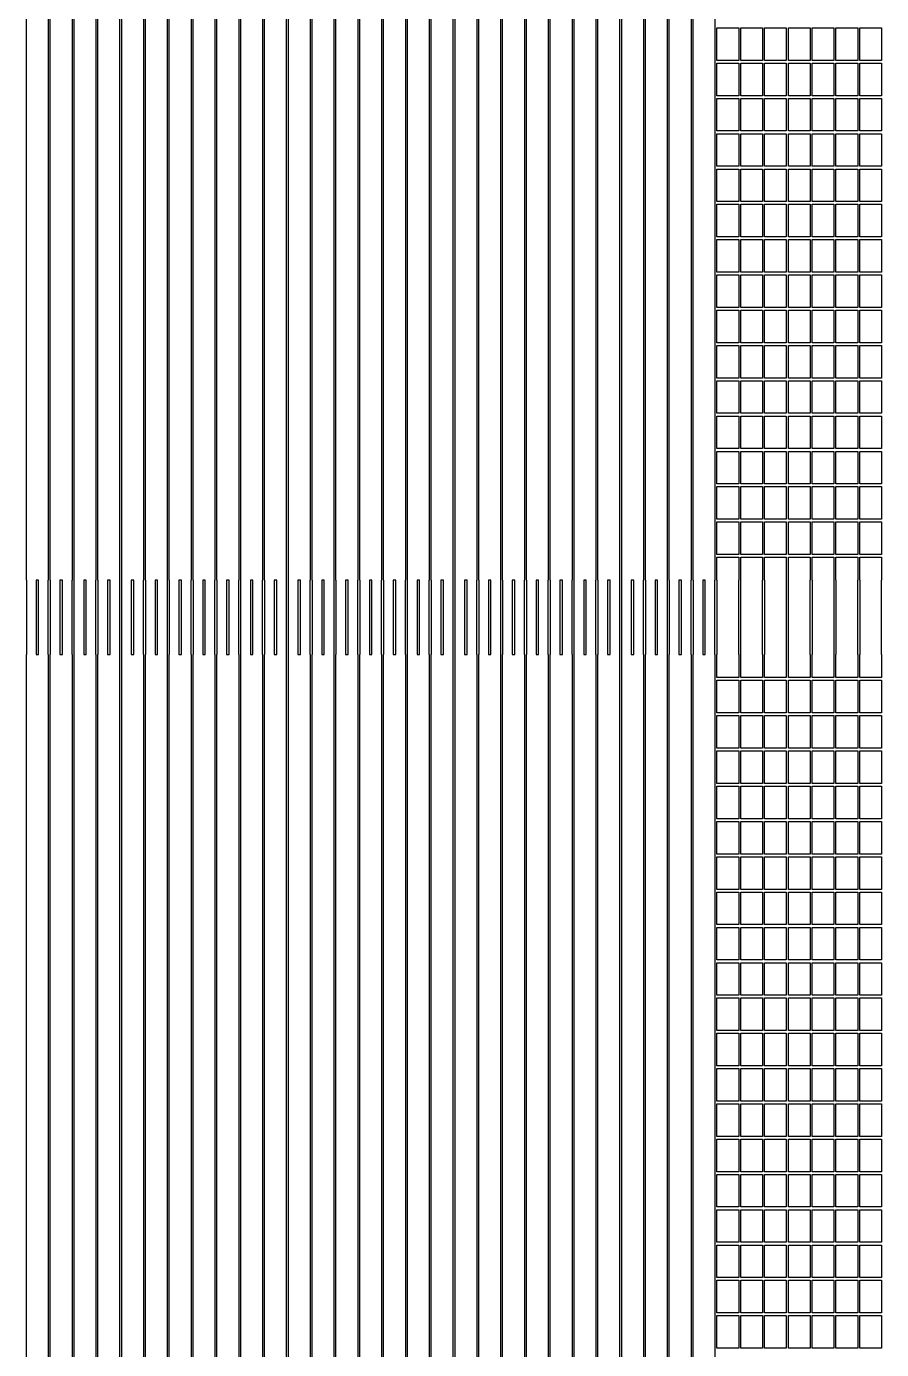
# Model space of a CAD drawing. Extents: x -145 to 145, y -175 to 185.
# Drawn here: x -34.1 to 3.1, y -53 to 4.6 of the extents above; entities that cross this region are included whole.
import ezdxf

# ---------------------------------------------------------------- set-up
doc = ezdxf.new("R2010")
doc.units = 0
doc.layers.add('screen_exp-1p', color=7, linetype='CONTINUOUS')

msp = doc.modelspace()

# ---------------------------------------------------------------- linework, layer by layer
at = {"layer": 'screen_exp-1p'}
for points in [[(-33.207, -103.932), (-33.207, -110.126), (-33.615, -110.126), (-33.615, -103.932), (-33.725, -103.932), (-33.725, -110.126), (-34.133, -110.126), (-34.133, -103.932), (-34.143, -103.932), (-34.143, -64.948), (-34.133, -64.948), (-34.133, -61.712), (-34.143, -61.712), (-34.143, -22.728), (-34.133, -22.728), (-34.133, -19.492), (-34.143, -19.492), (-34.143, 19.492)], [(-33.197, 19.492), (-33.197, -19.492), (-33.207, -19.492), (-33.207, -22.728), (-33.197, -22.728), (-33.197, -61.712), (-33.207, -61.712), (-33.207, -64.948), (-33.197, -64.948), (-33.197, -103.932), (-33.207, -103.932)], [(-32.171, -103.932), (-32.171, -110.126), (-32.579, -110.126), (-32.579, -103.932), (-32.689, -103.932), (-32.689, -110.126), (-33.097, -110.126), (-33.097, -103.932), (-33.107, -103.932), (-33.107, -64.948), (-33.097, -64.948), (-33.097, -61.712), (-33.107, -61.712), (-33.107, -22.728), (-33.097, -22.728), (-33.097, -19.492), (-33.107, -19.492), (-33.107, 19.492)], [(-32.161, 19.492), (-32.161, -19.492), (-32.171, -19.492), (-32.171, -22.728), (-32.161, -22.728), (-32.161, -61.712), (-32.171, -61.712), (-32.171, -64.948), (-32.161, -64.948), (-32.161, -103.932), (-32.171, -103.932)], [(-31.135, -103.932), (-31.135, -110.126), (-31.543, -110.126), (-31.543, -103.932), (-31.653, -103.932), (-31.653, -110.126), (-32.061, -110.126), (-32.061, -103.932), (-32.071, -103.932), (-32.071, -64.948), (-32.061, -64.948), (-32.061, -61.712), (-32.071, -61.712), (-32.071, -22.728), (-32.061, -22.728), (-32.061, -19.492), (-32.071, -19.492), (-32.071, 19.492)], [(-31.125, 19.492), (-31.125, -19.492), (-31.135, -19.492), (-31.135, -22.728), (-31.125, -22.728), (-31.125, -61.712), (-31.135, -61.712), (-31.135, -64.948), (-31.125, -64.948), (-31.125, -103.932), (-31.135, -103.932)], [(-30.099, -103.932), (-30.099, -110.126), (-30.507, -110.126), (-30.507, -103.932), (-30.617, -103.932), (-30.617, -110.126), (-31.025, -110.126), (-31.025, -103.932), (-31.035, -103.932), (-31.035, -64.948), (-31.025, -64.948), (-31.025, -61.712), (-31.035, -61.712), (-31.035, -22.728), (-31.025, -22.728), (-31.025, -19.492), (-31.035, -19.492), (-31.035, 19.492)], [(-30.089, 19.492), (-30.089, -19.492), (-30.099, -19.492), (-30.099, -22.728), (-30.089, -22.728), (-30.089, -61.712), (-30.099, -61.712), (-30.099, -64.948), (-30.089, -64.948), (-30.089, -103.932), (-30.099, -103.932)], [(-29.063, -103.932), (-29.063, -110.126), (-29.471, -110.126), (-29.471, -103.932), (-29.581, -103.932), (-29.581, -110.126), (-29.989, -110.126), (-29.989, -103.932), (-29.999, -103.932), (-29.999, -64.948), (-29.989, -64.948), (-29.989, -61.712), (-29.999, -61.712), (-29.999, -22.728), (-29.989, -22.728), (-29.989, -19.492), (-29.999, -19.492), (-29.999, 19.492)], [(-29.053, 19.492), (-29.053, -19.492), (-29.063, -19.492), (-29.063, -22.728), (-29.053, -22.728), (-29.053, -61.712), (-29.063, -61.712), (-29.063, -64.948), (-29.053, -64.948), (-29.053, -103.932), (-29.063, -103.932)], [(-28.027, -103.932), (-28.027, -110.126), (-28.435, -110.126), (-28.435, -103.932), (-28.545, -103.932), (-28.545, -110.126), (-28.953, -110.126), (-28.953, -103.932), (-28.963, -103.932), (-28.963, -64.948), (-28.953, -64.948), (-28.953, -61.712), (-28.963, -61.712), (-28.963, -22.728), (-28.953, -22.728), (-28.953, -19.492), (-28.963, -19.492), (-28.963, 19.492)], [(-28.017, 19.492), (-28.017, -19.492), (-28.027, -19.492), (-28.027, -22.728), (-28.017, -22.728), (-28.017, -61.712), (-28.027, -61.712), (-28.027, -64.948), (-28.017, -64.948), (-28.017, -103.932), (-28.027, -103.932)], [(-26.991, -103.932), (-26.991, -110.126), (-27.399, -110.126), (-27.399, -103.932), (-27.509, -103.932), (-27.509, -110.126), (-27.917, -110.126), (-27.917, -103.932), (-27.927, -103.932), (-27.927, -64.948), (-27.917, -64.948), (-27.917, -61.712), (-27.927, -61.712), (-27.927, -22.728), (-27.917, -22.728), (-27.917, -19.492), (-27.927, -19.492), (-27.927, 19.492)], [(-26.981, 19.492), (-26.981, -19.492), (-26.991, -19.492), (-26.991, -22.728), (-26.981, -22.728), (-26.981, -61.712), (-26.991, -61.712), (-26.991, -64.948), (-26.981, -64.948), (-26.981, -103.932), (-26.991, -103.932)], [(-25.955, -103.932), (-25.955, -110.126), (-26.363, -110.126), (-26.363, -103.932), (-26.473, -103.932), (-26.473, -110.126), (-26.881, -110.126), (-26.881, -103.932), (-26.891, -103.932), (-26.891, -64.948), (-26.881, -64.948), (-26.881, -61.712), (-26.891, -61.712), (-26.891, -22.728), (-26.881, -22.728), (-26.881, -19.492), (-26.891, -19.492), (-26.891, 19.492)], [(-25.945, 19.492), (-25.945, -19.492), (-25.955, -19.492), (-25.955, -22.728), (-25.945, -22.728), (-25.945, -61.712), (-25.955, -61.712), (-25.955, -64.948), (-25.945, -64.948), (-25.945, -103.932), (-25.955, -103.932)], [(-24.919, -103.932), (-24.919, -110.126), (-25.327, -110.126), (-25.327, -103.932), (-25.437, -103.932), (-25.437, -110.126), (-25.845, -110.126), (-25.845, -103.932), (-25.855, -103.932), (-25.855, -64.948), (-25.845, -64.948), (-25.845, -61.712), (-25.855, -61.712), (-25.855, -22.728), (-25.845, -22.728), (-25.845, -19.492), (-25.855, -19.492), (-25.855, 19.492)], [(-24.909, 19.492), (-24.909, -19.492), (-24.919, -19.492), (-24.919, -22.728), (-24.909, -22.728), (-24.909, -61.712), (-24.919, -61.712), (-24.919, -64.948), (-24.909, -64.948), (-24.909, -103.932), (-24.919, -103.932)], [(-23.883, -103.932), (-23.883, -110.126), (-24.291, -110.126), (-24.291, -103.932), (-24.401, -103.932), (-24.401, -110.126), (-24.809, -110.126), (-24.809, -103.932), (-24.819, -103.932), (-24.819, -64.948), (-24.809, -64.948), (-24.809, -61.712), (-24.819, -61.712), (-24.819, -22.728), (-24.809, -22.728), (-24.809, -19.492), (-24.819, -19.492), (-24.819, 19.492)], [(-23.873, 19.492), (-23.873, -19.492), (-23.883, -19.492), (-23.883, -22.728), (-23.873, -22.728), (-23.873, -61.712), (-23.883, -61.712), (-23.883, -64.948), (-23.873, -64.948), (-23.873, -103.932), (-23.883, -103.932)], [(-22.847, -103.932), (-22.847, -110.126), (-23.255, -110.126), (-23.255, -103.932), (-23.365, -103.932), (-23.365, -110.126), (-23.773, -110.126), (-23.773, -103.932), (-23.783, -103.932), (-23.783, -64.948), (-23.773, -64.948), (-23.773, -61.712), (-23.783, -61.712), (-23.783, -22.728), (-23.773, -22.728), (-23.773, -19.492), (-23.783, -19.492), (-23.783, 19.492)], [(-22.837, 19.492), (-22.837, -19.492), (-22.847, -19.492), (-22.847, -22.728), (-22.837, -22.728), (-22.837, -61.712), (-22.847, -61.712), (-22.847, -64.948), (-22.837, -64.948), (-22.837, -103.932), (-22.847, -103.932)], [(-21.811, -103.932), (-21.811, -110.126), (-22.219, -110.126), (-22.219, -103.932), (-22.329, -103.932), (-22.329, -110.126), (-22.737, -110.126), (-22.737, -103.932), (-22.747, -103.932), (-22.747, -64.948), (-22.737, -64.948), (-22.737, -61.712), (-22.747, -61.712), (-22.747, -22.728), (-22.737, -22.728), (-22.737, -19.492), (-22.747, -19.492), (-22.747, 19.492)], [(-21.801, 19.492), (-21.801, -19.492), (-21.811, -19.492), (-21.811, -22.728), (-21.801, -22.728), (-21.801, -61.712), (-21.811, -61.712), (-21.811, -64.948), (-21.801, -64.948), (-21.801, -103.932), (-21.811, -103.932)], [(-20.775, -103.932), (-20.775, -110.126), (-21.183, -110.126), (-21.183, -103.932), (-21.293, -103.932), (-21.293, -110.126), (-21.701, -110.126), (-21.701, -103.932), (-21.711, -103.932), (-21.711, -64.948), (-21.701, -64.948), (-21.701, -61.712), (-21.711, -61.712), (-21.711, -22.728), (-21.701, -22.728), (-21.701, -19.492), (-21.711, -19.492), (-21.711, 19.492)], [(-20.765, 19.492), (-20.765, -19.492), (-20.775, -19.492), (-20.775, -22.728), (-20.765, -22.728), (-20.765, -61.712), (-20.775, -61.712), (-20.775, -64.948), (-20.765, -64.948), (-20.765, -103.932), (-20.775, -103.932)], [(-19.739, -103.932), (-19.739, -110.126), (-20.147, -110.126), (-20.147, -103.932), (-20.257, -103.932), (-20.257, -110.126), (-20.665, -110.126), (-20.665, -103.932), (-20.675, -103.932), (-20.675, -64.948), (-20.665, -64.948), (-20.665, -61.712), (-20.675, -61.712), (-20.675, -22.728), (-20.665, -22.728), (-20.665, -19.492), (-20.675, -19.492), (-20.675, 19.492)], [(-19.729, 19.492), (-19.729, -19.492), (-19.739, -19.492), (-19.739, -22.728), (-19.729, -22.728), (-19.729, -61.712), (-19.739, -61.712), (-19.739, -64.948), (-19.729, -64.948), (-19.729, -103.932), (-19.739, -103.932)], [(-18.703, -103.932), (-18.703, -110.126), (-19.111, -110.126), (-19.111, -103.932), (-19.221, -103.932), (-19.221, -110.126), (-19.629, -110.126), (-19.629, -103.932), (-19.639, -103.932), (-19.639, -64.948), (-19.629, -64.948), (-19.629, -61.712), (-19.639, -61.712), (-19.639, -22.728), (-19.629, -22.728), (-19.629, -19.492), (-19.639, -19.492), (-19.639, 19.492)], [(-18.693, 19.492), (-18.693, -19.492), (-18.703, -19.492), (-18.703, -22.728), (-18.693, -22.728), (-18.693, -61.712), (-18.703, -61.712), (-18.703, -64.948), (-18.693, -64.948), (-18.693, -103.932), (-18.703, -103.932)], [(-17.667, -103.932), (-17.667, -110.126), (-18.075, -110.126), (-18.075, -103.932), (-18.185, -103.932), (-18.185, -110.126), (-18.593, -110.126), (-18.593, -103.932), (-18.603, -103.932), (-18.603, -64.948), (-18.593, -64.948), (-18.593, -61.712), (-18.603, -61.712), (-18.603, -22.728), (-18.593, -22.728), (-18.593, -19.492), (-18.603, -19.492), (-18.603, 19.492)], [(-17.657, 19.492), (-17.657, -19.492), (-17.667, -19.492), (-17.667, -22.728), (-17.657, -22.728), (-17.657, -61.712), (-17.667, -61.712), (-17.667, -64.948), (-17.657, -64.948), (-17.657, -103.932), (-17.667, -103.932)], [(-16.631, -103.932), (-16.631, -110.126), (-17.039, -110.126), (-17.039, -103.932), (-17.149, -103.932), (-17.149, -110.126), (-17.557, -110.126), (-17.557, -103.932), (-17.567, -103.932), (-17.567, -64.948), (-17.557, -64.948), (-17.557, -61.712), (-17.567, -61.712), (-17.567, -22.728), (-17.557, -22.728), (-17.557, -19.492), (-17.567, -19.492), (-17.567, 19.492)], [(-16.621, 19.492), (-16.621, -19.492), (-16.631, -19.492), (-16.631, -22.728), (-16.621, -22.728), (-16.621, -61.712), (-16.631, -61.712), (-16.631, -64.948), (-16.621, -64.948), (-16.621, -103.932), (-16.631, -103.932)], [(-15.595, -103.932), (-15.595, -110.126), (-16.003, -110.126), (-16.003, -103.932), (-16.113, -103.932), (-16.113, -110.126), (-16.521, -110.126), (-16.521, -103.932), (-16.531, -103.932), (-16.531, -64.948), (-16.521, -64.948), (-16.521, -61.712), (-16.531, -61.712), (-16.531, -22.728), (-16.521, -22.728), (-16.521, -19.492), (-16.531, -19.492), (-16.531, 19.492)], [(-15.585, 19.492), (-15.585, -19.492), (-15.595, -19.492), (-15.595, -22.728), (-15.585, -22.728), (-15.585, -61.712), (-15.595, -61.712), (-15.595, -64.948), (-15.585, -64.948), (-15.585, -103.932), (-15.595, -103.932)], [(-14.559, -103.932), (-14.559, -110.126), (-14.967, -110.126), (-14.967, -103.932), (-15.077, -103.932), (-15.077, -110.126), (-15.485, -110.126), (-15.485, -103.932), (-15.495, -103.932), (-15.495, -64.948), (-15.485, -64.948), (-15.485, -61.712), (-15.495, -61.712), (-15.495, -22.728), (-15.485, -22.728), (-15.485, -19.492), (-15.495, -19.492), (-15.495, 19.492)], [(-14.549, 19.492), (-14.549, -19.492), (-14.559, -19.492), (-14.559, -22.728), (-14.549, -22.728), (-14.549, -61.712), (-14.559, -61.712), (-14.559, -64.948), (-14.549, -64.948), (-14.549, -103.932), (-14.559, -103.932)], [(-13.523, -103.932), (-13.523, -110.126), (-13.931, -110.126), (-13.931, -103.932), (-14.041, -103.932), (-14.041, -110.126), (-14.449, -110.126), (-14.449, -103.932), (-14.459, -103.932), (-14.459, -64.948), (-14.449, -64.948), (-14.449, -61.712), (-14.459, -61.712), (-14.459, -22.728), (-14.449, -22.728), (-14.449, -19.492), (-14.459, -19.492), (-14.459, 19.492)], [(-13.513, 19.492), (-13.513, -19.492), (-13.523, -19.492), (-13.523, -22.728), (-13.513, -22.728), (-13.513, -61.712), (-13.523, -61.712), (-13.523, -64.948), (-13.513, -64.948), (-13.513, -103.932), (-13.523, -103.932)], [(-12.487, -103.932), (-12.487, -110.126), (-12.895, -110.126), (-12.895, -103.932), (-13.005, -103.932), (-13.005, -110.126), (-13.413, -110.126), (-13.413, -103.932), (-13.423, -103.932), (-13.423, -64.948), (-13.413, -64.948), (-13.413, -61.712), (-13.423, -61.712), (-13.423, -22.728), (-13.413, -22.728), (-13.413, -19.492), (-13.423, -19.492), (-13.423, 19.492)], [(-12.477, 19.492), (-12.477, -19.492), (-12.487, -19.492), (-12.487, -22.728), (-12.477, -22.728), (-12.477, -61.712), (-12.487, -61.712), (-12.487, -64.948), (-12.477, -64.948), (-12.477, -103.932), (-12.487, -103.932)], [(-11.451, -103.932), (-11.451, -110.126), (-11.859, -110.126), (-11.859, -103.932), (-11.969, -103.932), (-11.969, -110.126), (-12.377, -110.126), (-12.377, -103.932), (-12.387, -103.932), (-12.387, -64.948), (-12.377, -64.948), (-12.377, -61.712), (-12.387, -61.712), (-12.387, -22.728), (-12.377, -22.728), (-12.377, -19.492), (-12.387, -19.492), (-12.387, 19.492)], [(-11.441, 19.492), (-11.441, -19.492), (-11.451, -19.492), (-11.451, -22.728), (-11.441, -22.728), (-11.441, -61.712), (-11.451, -61.712), (-11.451, -64.948), (-11.441, -64.948), (-11.441, -103.932), (-11.451, -103.932)], [(-10.415, -103.932), (-10.415, -110.126), (-10.823, -110.126), (-10.823, -103.932), (-10.933, -103.932), (-10.933, -110.126), (-11.341, -110.126), (-11.341, -103.932), (-11.351, -103.932), (-11.351, -64.948), (-11.341, -64.948), (-11.341, -61.712), (-11.351, -61.712), (-11.351, -22.728), (-11.341, -22.728), (-11.341, -19.492), (-11.351, -19.492), (-11.351, 19.492)], [(-10.405, 19.492), (-10.405, -19.492), (-10.415, -19.492), (-10.415, -22.728), (-10.405, -22.728), (-10.405, -61.712), (-10.415, -61.712), (-10.415, -64.948), (-10.405, -64.948), (-10.405, -103.932), (-10.415, -103.932)], [(-9.379, -103.932), (-9.379, -110.126), (-9.787, -110.126), (-9.787, -103.932), (-9.897, -103.932), (-9.897, -110.126), (-10.305, -110.126), (-10.305, -103.932), (-10.315, -103.932), (-10.315, -64.948), (-10.305, -64.948), (-10.305, -61.712), (-10.315, -61.712), (-10.315, -22.728), (-10.305, -22.728), (-10.305, -19.492), (-10.315, -19.492), (-10.315, 19.492)], [(-9.369, 19.492), (-9.369, -19.492), (-9.379, -19.492), (-9.379, -22.728), (-9.369, -22.728), (-9.369, -61.712), (-9.379, -61.712), (-9.379, -64.948), (-9.369, -64.948), (-9.369, -103.932), (-9.379, -103.932)], [(-8.343, -103.932), (-8.343, -110.126), (-8.751, -110.126), (-8.751, -103.932), (-8.861, -103.932), (-8.861, -110.126), (-9.269, -110.126), (-9.269, -103.932), (-9.279, -103.932), (-9.279, -64.948), (-9.269, -64.948), (-9.269, -61.712), (-9.279, -61.712), (-9.279, -22.728), (-9.269, -22.728), (-9.269, -19.492), (-9.279, -19.492), (-9.279, 19.492)], [(-8.333, 19.492), (-8.333, -19.492), (-8.343, -19.492), (-8.343, -22.728), (-8.333, -22.728), (-8.333, -61.712), (-8.343, -61.712), (-8.343, -64.948), (-8.333, -64.948), (-8.333, -103.932), (-8.343, -103.932)], [(-7.307, -103.932), (-7.307, -110.126), (-7.715, -110.126), (-7.715, -103.932), (-7.825, -103.932), (-7.825, -110.126), (-8.233, -110.126), (-8.233, -103.932), (-8.243, -103.932), (-8.243, -64.948), (-8.233, -64.948), (-8.233, -61.712), (-8.243, -61.712), (-8.243, -22.728), (-8.233, -22.728), (-8.233, -19.492), (-8.243, -19.492), (-8.243, 19.492)], [(-7.297, 19.492), (-7.297, -19.492), (-7.307, -19.492), (-7.307, -22.728), (-7.297, -22.728), (-7.297, -61.712), (-7.307, -61.712), (-7.307, -64.948), (-7.297, -64.948), (-7.297, -103.932), (-7.307, -103.932)], [(-6.271, -103.932), (-6.271, -110.126), (-6.679, -110.126), (-6.679, -103.932), (-6.789, -103.932), (-6.789, -110.126), (-7.197, -110.126), (-7.197, -103.932), (-7.207, -103.932), (-7.207, -64.948), (-7.197, -64.948), (-7.197, -61.712), (-7.207, -61.712), (-7.207, -22.728), (-7.197, -22.728), (-7.197, -19.492), (-7.207, -19.492), (-7.207, 19.492)], [(-6.261, 19.492), (-6.261, -19.492), (-6.271, -19.492), (-6.271, -22.728), (-6.261, -22.728), (-6.261, -61.712), (-6.271, -61.712), (-6.271, -64.948), (-6.261, -64.948), (-6.261, -103.932), (-6.271, -103.932)], [(-5.235, -103.932), (-5.235, -110.126), (-5.643, -110.126), (-5.643, -103.932), (-5.753, -103.932), (-5.753, -110.126), (-6.161, -110.126), (-6.161, -103.932), (-6.171, -103.932), (-6.171, -64.948), (-6.161, -64.948), (-6.161, -61.712), (-6.171, -61.712), (-6.171, -22.728), (-6.161, -22.728), (-6.161, -19.492), (-6.171, -19.492), (-6.171, 19.492)], [(-5.225, 19.492), (-5.225, -19.492), (-5.235, -19.492), (-5.235, -22.728), (-5.225, -22.728), (-5.225, -61.712), (-5.235, -61.712), (-5.235, -64.948), (-5.225, -64.948), (-5.225, -103.932), (-5.235, -103.932)], [(-4.199, -103.932), (-4.199, -110.126), (-4.607, -110.126), (-4.607, -103.932), (-4.717, -103.932), (-4.717, -110.126), (-5.125, -110.126), (-5.125, -103.932), (-5.135, -103.932), (-5.135, -64.948), (-5.125, -64.948), (-5.125, -61.712), (-5.135, -61.712), (-5.135, -22.728), (-5.125, -22.728), (-5.125, -19.492), (-5.135, -19.492), (-5.135, 19.492)], [(-4.189, 19.492), (-4.189, -19.492), (-4.199, -19.492), (-4.199, -22.728), (-4.189, -22.728), (-4.189, -61.712), (-4.199, -61.712), (-4.199, -64.948), (-4.189, -64.948), (-4.189, -103.932), (-4.199, -103.932)], [(-4.099, 4.548), (-3.153, 4.548), (-3.153, 3.132), (-4.099, 3.132), (-4.099, 4.548)], [(-3.063, 4.548), (-2.117, 4.548), (-2.117, 3.132), (-3.063, 3.132), (-3.063, 4.548)], [(-2.027, 4.548), (-1.081, 4.548), (-1.081, 3.132), (-2.027, 3.132), (-2.027, 4.548)], [(-0.991, 4.548), (-0.045, 4.548), (-0.045, 3.132), (-0.991, 3.132), (-0.991, 4.548)], [(0.045, 4.548), (0.991, 4.548), (0.991, 3.132), (0.045, 3.132), (0.045, 4.548)], [(1.081, 4.548), (2.027, 4.548), (2.027, 3.132), (1.081, 3.132), (1.081, 4.548)], [(2.117, 4.548), (3.063, 4.548), (3.063, 3.132), (2.117, 3.132), (2.117, 4.548)], [(-4.099, 3.012), (-3.153, 3.012), (-3.153, 1.596), (-4.099, 1.596), (-4.099, 3.012)], [(-3.063, 3.012), (-2.117, 3.012), (-2.117, 1.596), (-3.063, 1.596), (-3.063, 3.012)], [(-2.027, 3.012), (-1.081, 3.012), (-1.081, 1.596), (-2.027, 1.596), (-2.027, 3.012)], [(-0.991, 3.012), (-0.045, 3.012), (-0.045, 1.596), (-0.991, 1.596), (-0.991, 3.012)], [(0.045, 3.012), (0.991, 3.012), (0.991, 1.596), (0.045, 1.596), (0.045, 3.012)], [(1.081, 3.012), (2.027, 3.012), (2.027, 1.596), (1.081, 1.596), (1.081, 3.012)], [(2.117, 3.012), (3.063, 3.012), (3.063, 1.596), (2.117, 1.596), (2.117, 3.012)], [(-4.099, 1.476), (-3.153, 1.476), (-3.153, 0.06), (-4.099, 0.06), (-4.099, 1.476)], [(-3.063, 1.476), (-2.117, 1.476), (-2.117, 0.06), (-3.063, 0.06), (-3.063, 1.476)], [(-2.027, 1.476), (-1.081, 1.476), (-1.081, 0.06), (-2.027, 0.06), (-2.027, 1.476)], [(-0.991, 1.476), (-0.045, 1.476), (-0.045, 0.06), (-0.991, 0.06), (-0.991, 1.476)], [(0.045, 1.476), (0.991, 1.476), (0.991, 0.06), (0.045, 0.06), (0.045, 1.476)], [(1.081, 1.476), (2.027, 1.476), (2.027, 0.06), (1.081, 0.06), (1.081, 1.476)], [(2.117, 1.476), (3.063, 1.476), (3.063, 0.06), (2.117, 0.06), (2.117, 1.476)], [(-4.099, -0.06), (-3.153, -0.06), (-3.153, -1.476), (-4.099, -1.476), (-4.099, -0.06)], [(-3.063, -0.06), (-2.117, -0.06), (-2.117, -1.476), (-3.063, -1.476), (-3.063, -0.06)], [(-2.027, -0.06), (-1.081, -0.06), (-1.081, -1.476), (-2.027, -1.476), (-2.027, -0.06)], [(-0.991, -0.06), (-0.045, -0.06), (-0.045, -1.476), (-0.991, -1.476), (-0.991, -0.06)], [(0.045, -0.06), (0.991, -0.06), (0.991, -1.476), (0.045, -1.476), (0.045, -0.06)], [(1.081, -0.06), (2.027, -0.06), (2.027, -1.476), (1.081, -1.476), (1.081, -0.06)], [(2.117, -0.06), (3.063, -0.06), (3.063, -1.476), (2.117, -1.476), (2.117, -0.06)], [(-4.099, -1.596), (-3.153, -1.596), (-3.153, -3.012), (-4.099, -3.012), (-4.099, -1.596)], [(-3.063, -1.596), (-2.117, -1.596), (-2.117, -3.012), (-3.063, -3.012), (-3.063, -1.596)], [(-2.027, -1.596), (-1.081, -1.596), (-1.081, -3.012), (-2.027, -3.012), (-2.027, -1.596)], [(-0.991, -1.596), (-0.045, -1.596), (-0.045, -3.012), (-0.991, -3.012), (-0.991, -1.596)], [(0.045, -1.596), (0.991, -1.596), (0.991, -3.012), (0.045, -3.012), (0.045, -1.596)], [(1.081, -1.596), (2.027, -1.596), (2.027, -3.012), (1.081, -3.012), (1.081, -1.596)], [(2.117, -1.596), (3.063, -1.596), (3.063, -3.012), (2.117, -3.012), (2.117, -1.596)], [(-4.099, -3.132), (-3.153, -3.132), (-3.153, -4.548), (-4.099, -4.548), (-4.099, -3.132)], [(-3.063, -3.132), (-2.117, -3.132), (-2.117, -4.548), (-3.063, -4.548), (-3.063, -3.132)], [(-2.027, -3.132), (-1.081, -3.132), (-1.081, -4.548), (-2.027, -4.548), (-2.027, -3.132)], [(-0.991, -3.132), (-0.045, -3.132), (-0.045, -4.548), (-0.991, -4.548), (-0.991, -3.132)], [(0.045, -3.132), (0.991, -3.132), (0.991, -4.548), (0.045, -4.548), (0.045, -3.132)], [(1.081, -3.132), (2.027, -3.132), (2.027, -4.548), (1.081, -4.548), (1.081, -3.132)], [(2.117, -3.132), (3.063, -3.132), (3.063, -4.548), (2.117, -4.548), (2.117, -3.132)], [(-4.099, -4.668), (-3.153, -4.668), (-3.153, -6.084), (-4.099, -6.084), (-4.099, -4.668)], [(-3.063, -4.668), (-2.117, -4.668), (-2.117, -6.084), (-3.063, -6.084), (-3.063, -4.668)], [(-2.027, -4.668), (-1.081, -4.668), (-1.081, -6.084), (-2.027, -6.084), (-2.027, -4.668)], [(-0.991, -4.668), (-0.045, -4.668), (-0.045, -6.084), (-0.991, -6.084), (-0.991, -4.668)], [(0.045, -4.668), (0.991, -4.668), (0.991, -6.084), (0.045, -6.084), (0.045, -4.668)], [(1.081, -4.668), (2.027, -4.668), (2.027, -6.084), (1.081, -6.084), (1.081, -4.668)], [(2.117, -4.668), (3.063, -4.668), (3.063, -6.084), (2.117, -6.084), (2.117, -4.668)], [(-4.099, -6.204), (-3.153, -6.204), (-3.153, -7.62), (-4.099, -7.62), (-4.099, -6.204)], [(-3.063, -6.204), (-2.117, -6.204), (-2.117, -7.62), (-3.063, -7.62), (-3.063, -6.204)], [(-2.027, -6.204), (-1.081, -6.204), (-1.081, -7.62), (-2.027, -7.62), (-2.027, -6.204)], [(-0.991, -6.204), (-0.045, -6.204), (-0.045, -7.62), (-0.991, -7.62), (-0.991, -6.204)], [(0.045, -6.204), (0.991, -6.204), (0.991, -7.62), (0.045, -7.62), (0.045, -6.204)], [(1.081, -6.204), (2.027, -6.204), (2.027, -7.62), (1.081, -7.62), (1.081, -6.204)], [(2.117, -6.204), (3.063, -6.204), (3.063, -7.62), (2.117, -7.62), (2.117, -6.204)], [(-4.099, -7.74), (-3.153, -7.74), (-3.153, -9.156), (-4.099, -9.156), (-4.099, -7.74)], [(-3.063, -7.74), (-2.117, -7.74), (-2.117, -9.156), (-3.063, -9.156), (-3.063, -7.74)], [(-2.027, -7.74), (-1.081, -7.74), (-1.081, -9.156), (-2.027, -9.156), (-2.027, -7.74)], [(-0.991, -7.74), (-0.045, -7.74), (-0.045, -9.156), (-0.991, -9.156), (-0.991, -7.74)], [(0.045, -7.74), (0.991, -7.74), (0.991, -9.156), (0.045, -9.156), (0.045, -7.74)], [(1.081, -7.74), (2.027, -7.74), (2.027, -9.156), (1.081, -9.156), (1.081, -7.74)], [(2.117, -7.74), (3.063, -7.74), (3.063, -9.156), (2.117, -9.156), (2.117, -7.74)], [(-4.099, -9.276), (-3.153, -9.276), (-3.153, -10.692), (-4.099, -10.692), (-4.099, -9.276)], [(-3.063, -9.276), (-2.117, -9.276), (-2.117, -10.692), (-3.063, -10.692), (-3.063, -9.276)], [(-2.027, -9.276), (-1.081, -9.276), (-1.081, -10.692), (-2.027, -10.692), (-2.027, -9.276)], [(-0.991, -9.276), (-0.045, -9.276), (-0.045, -10.692), (-0.991, -10.692), (-0.991, -9.276)], [(0.045, -9.276), (0.991, -9.276), (0.991, -10.692), (0.045, -10.692), (0.045, -9.276)], [(1.081, -9.276), (2.027, -9.276), (2.027, -10.692), (1.081, -10.692), (1.081, -9.276)], [(2.117, -9.276), (3.063, -9.276), (3.063, -10.692), (2.117, -10.692), (2.117, -9.276)], [(-4.099, -10.812), (-3.153, -10.812), (-3.153, -12.228), (-4.099, -12.228), (-4.099, -10.812)], [(-3.063, -10.812), (-2.117, -10.812), (-2.117, -12.228), (-3.063, -12.228), (-3.063, -10.812)], [(-2.027, -10.812), (-1.081, -10.812), (-1.081, -12.228), (-2.027, -12.228), (-2.027, -10.812)], [(-0.991, -10.812), (-0.045, -10.812), (-0.045, -12.228), (-0.991, -12.228), (-0.991, -10.812)], [(0.045, -10.812), (0.991, -10.812), (0.991, -12.228), (0.045, -12.228), (0.045, -10.812)], [(1.081, -10.812), (2.027, -10.812), (2.027, -12.228), (1.081, -12.228), (1.081, -10.812)], [(2.117, -10.812), (3.063, -10.812), (3.063, -12.228), (2.117, -12.228), (2.117, -10.812)], [(-4.099, -12.348), (-3.153, -12.348), (-3.153, -13.764), (-4.099, -13.764), (-4.099, -12.348)], [(-3.063, -12.348), (-2.117, -12.348), (-2.117, -13.764), (-3.063, -13.764), (-3.063, -12.348)], [(-2.027, -12.348), (-1.081, -12.348), (-1.081, -13.764), (-2.027, -13.764), (-2.027, -12.348)], [(-0.991, -12.348), (-0.045, -12.348), (-0.045, -13.764), (-0.991, -13.764), (-0.991, -12.348)], [(0.045, -12.348), (0.991, -12.348), (0.991, -13.764), (0.045, -13.764), (0.045, -12.348)], [(1.081, -12.348), (2.027, -12.348), (2.027, -13.764), (1.081, -13.764), (1.081, -12.348)], [(2.117, -12.348), (3.063, -12.348), (3.063, -13.764), (2.117, -13.764), (2.117, -12.348)], [(-4.099, -13.884), (-3.153, -13.884), (-3.153, -15.3), (-4.099, -15.3), (-4.099, -13.884)], [(-3.063, -13.884), (-2.117, -13.884), (-2.117, -15.3), (-3.063, -15.3), (-3.063, -13.884)], [(-2.027, -13.884), (-1.081, -13.884), (-1.081, -15.3), (-2.027, -15.3), (-2.027, -13.884)], [(-0.991, -13.884), (-0.045, -13.884), (-0.045, -15.3), (-0.991, -15.3), (-0.991, -13.884)], [(0.045, -13.884), (0.991, -13.884), (0.991, -15.3), (0.045, -15.3), (0.045, -13.884)], [(1.081, -13.884), (2.027, -13.884), (2.027, -15.3), (1.081, -15.3), (1.081, -13.884)], [(2.117, -13.884), (3.063, -13.884), (3.063, -15.3), (2.117, -15.3), (2.117, -13.884)], [(-4.099, -15.42), (-3.153, -15.42), (-3.153, -16.836), (-4.099, -16.836), (-4.099, -15.42)], [(-3.063, -15.42), (-2.117, -15.42), (-2.117, -16.836), (-3.063, -16.836), (-3.063, -15.42)], [(-2.027, -15.42), (-1.081, -15.42), (-1.081, -16.836), (-2.027, -16.836), (-2.027, -15.42)], [(-0.991, -15.42), (-0.045, -15.42), (-0.045, -16.836), (-0.991, -16.836), (-0.991, -15.42)], [(0.045, -15.42), (0.991, -15.42), (0.991, -16.836), (0.045, -16.836), (0.045, -15.42)], [(1.081, -15.42), (2.027, -15.42), (2.027, -16.836), (1.081, -16.836), (1.081, -15.42)], [(2.117, -15.42), (3.063, -15.42), (3.063, -16.836), (2.117, -16.836), (2.117, -15.42)], [(-4.099, -16.956), (-3.153, -16.956), (-3.153, -18.372), (-4.099, -18.372), (-4.099, -16.956)], [(-3.063, -16.956), (-2.117, -16.956), (-2.117, -18.372), (-3.063, -18.372), (-3.063, -16.956)], [(-2.027, -16.956), (-1.081, -16.956), (-1.081, -18.372), (-2.027, -18.372), (-2.027, -16.956)], [(-0.991, -16.956), (-0.045, -16.956), (-0.045, -18.372), (-0.991, -18.372), (-0.991, -16.956)], [(0.045, -16.956), (0.991, -16.956), (0.991, -18.372), (0.045, -18.372), (0.045, -16.956)], [(1.081, -16.956), (2.027, -16.956), (2.027, -18.372), (1.081, -18.372), (1.081, -16.956)], [(2.117, -16.956), (3.063, -16.956), (3.063, -18.372), (2.117, -18.372), (2.117, -16.956)], [(-4.089, -19.492), (-4.099, -19.492), (-4.099, -18.492), (-3.153, -18.492), (-3.153, -19.492), (-3.163, -19.492), (-3.163, -22.728), (-3.153, -22.728), (-3.153, -23.728), (-4.099, -23.728), (-4.099, -22.728), (-4.089, -22.728), (-4.089, -19.492)], [(-3.053, -19.492), (-3.063, -19.492), (-3.063, -18.492), (-2.117, -18.492), (-2.117, -19.492), (-2.127, -19.492), (-2.127, -22.728), (-2.117, -22.728), (-2.117, -23.728), (-3.063, -23.728), (-3.063, -22.728), (-3.053, -22.728), (-3.053, -19.492)], [(-2.017, -19.492), (-2.027, -19.492), (-2.027, -18.492), (-1.081, -18.492), (-1.081, -19.492), (-1.091, -19.492), (-1.091, -22.728), (-1.081, -22.728), (-1.081, -23.728), (-2.027, -23.728), (-2.027, -22.728), (-2.017, -22.728), (-2.017, -19.492)], [(-0.981, -19.492), (-0.991, -19.492), (-0.991, -18.492), (-0.045, -18.492), (-0.045, -19.492), (-0.055, -19.492), (-0.055, -22.728), (-0.045, -22.728), (-0.045, -23.728), (-0.991, -23.728), (-0.991, -22.728), (-0.981, -22.728), (-0.981, -19.492)], [(0.055, -19.492), (0.045, -19.492), (0.045, -18.492), (0.991, -18.492), (0.991, -19.492), (0.981, -19.492), (0.981, -22.728), (0.991, -22.728), (0.991, -23.728), (0.045, -23.728), (0.045, -22.728), (0.055, -22.728), (0.055, -19.492)], [(1.091, -19.492), (1.081, -19.492), (1.081, -18.492), (2.027, -18.492), (2.027, -19.492), (2.017, -19.492), (2.017, -22.728), (2.027, -22.728), (2.027, -23.728), (1.081, -23.728), (1.081, -22.728), (1.091, -22.728), (1.091, -19.492)], [(2.127, -19.492), (2.117, -19.492), (2.117, -18.492), (3.063, -18.492), (3.063, -19.492), (3.053, -19.492), (3.053, -22.728), (3.063, -22.728), (3.063, -23.728), (2.117, -23.728), (2.117, -22.728), (2.127, -22.728), (2.127, -19.492)], [(-33.615, -22.728), (-33.615, -19.492), (-33.725, -19.492), (-33.725, -22.728), (-33.615, -22.728)], [(-32.579, -22.728), (-32.579, -19.492), (-32.689, -19.492), (-32.689, -22.728), (-32.579, -22.728)], [(-31.653, -22.728), (-31.543, -22.728), (-31.543, -19.492), (-31.653, -19.492), (-31.653, -22.728)], [(-30.507, -22.728), (-30.507, -19.492), (-30.617, -19.492), (-30.617, -22.728), (-30.507, -22.728)], [(-29.471, -22.728), (-29.471, -19.492), (-29.581, -19.492), (-29.581, -22.728), (-29.471, -22.728)], [(-28.545, -22.728), (-28.435, -22.728), (-28.435, -19.492), (-28.545, -19.492), (-28.545, -22.728)], [(-27.509, -22.728), (-27.399, -22.728), (-27.399, -19.492), (-27.509, -19.492), (-27.509, -22.728)], [(-26.363, -22.728), (-26.363, -19.492), (-26.473, -19.492), (-26.473, -22.728), (-26.363, -22.728)], [(-25.327, -22.728), (-25.327, -19.492), (-25.437, -19.492), (-25.437, -22.728), (-25.327, -22.728)], [(-24.291, -22.728), (-24.291, -19.492), (-24.401, -19.492), (-24.401, -22.728), (-24.291, -22.728)], [(-23.365, -22.728), (-23.255, -22.728), (-23.255, -19.492), (-23.365, -19.492), (-23.365, -22.728)], [(-22.329, -22.728), (-22.219, -22.728), (-22.219, -19.492), (-22.329, -19.492), (-22.329, -22.728)], [(-21.183, -22.728), (-21.183, -19.492), (-21.293, -19.492), (-21.293, -22.728), (-21.183, -22.728)], [(-20.147, -22.728), (-20.147, -19.492), (-20.257, -19.492), (-20.257, -22.728), (-20.147, -22.728)], [(-19.221, -22.728), (-19.111, -22.728), (-19.111, -19.492), (-19.221, -19.492), (-19.221, -22.728)], [(-18.185, -22.728), (-18.075, -22.728), (-18.075, -19.492), (-18.185, -19.492), (-18.185, -22.728)], [(-17.149, -22.728), (-17.039, -22.728), (-17.039, -19.492), (-17.149, -19.492), (-17.149, -22.728)], [(-16.113, -22.728), (-16.003, -22.728), (-16.003, -19.492), (-16.113, -19.492), (-16.113, -22.728)], [(-14.967, -22.728), (-14.967, -19.492), (-15.077, -19.492), (-15.077, -22.728), (-14.967, -22.728)], [(-13.931, -22.728), (-13.931, -19.492), (-14.041, -19.492), (-14.041, -22.728), (-13.931, -22.728)], [(-13.005, -22.728), (-12.895, -22.728), (-12.895, -19.492), (-13.005, -19.492), (-13.005, -22.728)], [(-11.859, -22.728), (-11.859, -19.492), (-11.969, -19.492), (-11.969, -22.728), (-11.859, -22.728)], [(-10.823, -22.728), (-10.823, -19.492), (-10.933, -19.492), (-10.933, -22.728), (-10.823, -22.728)], [(-9.787, -22.728), (-9.787, -19.492), (-9.897, -19.492), (-9.897, -22.728), (-9.787, -22.728)], [(-8.861, -22.728), (-8.751, -22.728), (-8.751, -19.492), (-8.861, -19.492), (-8.861, -22.728)], [(-7.825, -22.728), (-7.715, -22.728), (-7.715, -19.492), (-7.825, -19.492), (-7.825, -22.728)], [(-6.679, -22.728), (-6.679, -19.492), (-6.789, -19.492), (-6.789, -22.728), (-6.679, -22.728)], [(-5.753, -22.728), (-5.643, -22.728), (-5.643, -19.492), (-5.753, -19.492), (-5.753, -22.728)], [(-4.607, -22.728), (-4.607, -19.492), (-4.717, -19.492), (-4.717, -22.728), (-4.607, -22.728)], [(-4.099, -23.848), (-3.153, -23.848), (-3.153, -25.264), (-4.099, -25.264), (-4.099, -23.848)], [(-3.063, -23.848), (-2.117, -23.848), (-2.117, -25.264), (-3.063, -25.264), (-3.063, -23.848)], [(-2.027, -23.848), (-1.081, -23.848), (-1.081, -25.264), (-2.027, -25.264), (-2.027, -23.848)], [(-0.991, -23.848), (-0.045, -23.848), (-0.045, -25.264), (-0.991, -25.264), (-0.991, -23.848)], [(0.045, -23.848), (0.991, -23.848), (0.991, -25.264), (0.045, -25.264), (0.045, -23.848)], [(1.081, -23.848), (2.027, -23.848), (2.027, -25.264), (1.081, -25.264), (1.081, -23.848)], [(2.117, -23.848), (3.063, -23.848), (3.063, -25.264), (2.117, -25.264), (2.117, -23.848)], [(-4.099, -25.384), (-3.153, -25.384), (-3.153, -26.8), (-4.099, -26.8), (-4.099, -25.384)], [(-3.063, -25.384), (-2.117, -25.384), (-2.117, -26.8), (-3.063, -26.8), (-3.063, -25.384)], [(-2.027, -25.384), (-1.081, -25.384), (-1.081, -26.8), (-2.027, -26.8), (-2.027, -25.384)], [(-0.991, -25.384), (-0.045, -25.384), (-0.045, -26.8), (-0.991, -26.8), (-0.991, -25.384)], [(0.045, -25.384), (0.991, -25.384), (0.991, -26.8), (0.045, -26.8), (0.045, -25.384)], [(1.081, -25.384), (2.027, -25.384), (2.027, -26.8), (1.081, -26.8), (1.081, -25.384)], [(2.117, -25.384), (3.063, -25.384), (3.063, -26.8), (2.117, -26.8), (2.117, -25.384)], [(-4.099, -26.92), (-3.153, -26.92), (-3.153, -28.336), (-4.099, -28.336), (-4.099, -26.92)], [(-3.063, -26.92), (-2.117, -26.92), (-2.117, -28.336), (-3.063, -28.336), (-3.063, -26.92)], [(-2.027, -26.92), (-1.081, -26.92), (-1.081, -28.336), (-2.027, -28.336), (-2.027, -26.92)], [(-0.991, -26.92), (-0.045, -26.92), (-0.045, -28.336), (-0.991, -28.336), (-0.991, -26.92)], [(0.045, -26.92), (0.991, -26.92), (0.991, -28.336), (0.045, -28.336), (0.045, -26.92)], [(1.081, -26.92), (2.027, -26.92), (2.027, -28.336), (1.081, -28.336), (1.081, -26.92)], [(2.117, -26.92), (3.063, -26.92), (3.063, -28.336), (2.117, -28.336), (2.117, -26.92)], [(-4.099, -28.456), (-3.153, -28.456), (-3.153, -29.872), (-4.099, -29.872), (-4.099, -28.456)], [(-3.063, -28.456), (-2.117, -28.456), (-2.117, -29.872), (-3.063, -29.872), (-3.063, -28.456)], [(-2.027, -28.456), (-1.081, -28.456), (-1.081, -29.872), (-2.027, -29.872), (-2.027, -28.456)], [(-0.991, -28.456), (-0.045, -28.456), (-0.045, -29.872), (-0.991, -29.872), (-0.991, -28.456)], [(0.045, -28.456), (0.991, -28.456), (0.991, -29.872), (0.045, -29.872), (0.045, -28.456)], [(1.081, -28.456), (2.027, -28.456), (2.027, -29.872), (1.081, -29.872), (1.081, -28.456)], [(2.117, -28.456), (3.063, -28.456), (3.063, -29.872), (2.117, -29.872), (2.117, -28.456)], [(-4.099, -29.992), (-3.153, -29.992), (-3.153, -31.408), (-4.099, -31.408), (-4.099, -29.992)], [(-3.063, -29.992), (-2.117, -29.992), (-2.117, -31.408), (-3.063, -31.408), (-3.063, -29.992)], [(-2.027, -29.992), (-1.081, -29.992), (-1.081, -31.408), (-2.027, -31.408), (-2.027, -29.992)], [(-0.991, -29.992), (-0.045, -29.992), (-0.045, -31.408), (-0.991, -31.408), (-0.991, -29.992)], [(0.045, -29.992), (0.991, -29.992), (0.991, -31.408), (0.045, -31.408), (0.045, -29.992)], [(1.081, -29.992), (2.027, -29.992), (2.027, -31.408), (1.081, -31.408), (1.081, -29.992)], [(2.117, -29.992), (3.063, -29.992), (3.063, -31.408), (2.117, -31.408), (2.117, -29.992)], [(-4.099, -31.528), (-3.153, -31.528), (-3.153, -32.944), (-4.099, -32.944), (-4.099, -31.528)], [(-3.063, -31.528), (-2.117, -31.528), (-2.117, -32.944), (-3.063, -32.944), (-3.063, -31.528)], [(-2.027, -31.528), (-1.081, -31.528), (-1.081, -32.944), (-2.027, -32.944), (-2.027, -31.528)], [(-0.991, -31.528), (-0.045, -31.528), (-0.045, -32.944), (-0.991, -32.944), (-0.991, -31.528)], [(0.045, -31.528), (0.991, -31.528), (0.991, -32.944), (0.045, -32.944), (0.045, -31.528)], [(1.081, -31.528), (2.027, -31.528), (2.027, -32.944), (1.081, -32.944), (1.081, -31.528)], [(2.117, -31.528), (3.063, -31.528), (3.063, -32.944), (2.117, -32.944), (2.117, -31.528)], [(-4.099, -33.064), (-3.153, -33.064), (-3.153, -34.48), (-4.099, -34.48), (-4.099, -33.064)], [(-3.063, -33.064), (-2.117, -33.064), (-2.117, -34.48), (-3.063, -34.48), (-3.063, -33.064)], [(-2.027, -33.064), (-1.081, -33.064), (-1.081, -34.48), (-2.027, -34.48), (-2.027, -33.064)], [(-0.991, -33.064), (-0.045, -33.064), (-0.045, -34.48), (-0.991, -34.48), (-0.991, -33.064)], [(0.045, -33.064), (0.991, -33.064), (0.991, -34.48), (0.045, -34.48), (0.045, -33.064)], [(1.081, -33.064), (2.027, -33.064), (2.027, -34.48), (1.081, -34.48), (1.081, -33.064)], [(2.117, -33.064), (3.063, -33.064), (3.063, -34.48), (2.117, -34.48), (2.117, -33.064)], [(-4.099, -34.6), (-3.153, -34.6), (-3.153, -36.016), (-4.099, -36.016), (-4.099, -34.6)], [(-3.063, -34.6), (-2.117, -34.6), (-2.117, -36.016), (-3.063, -36.016), (-3.063, -34.6)], [(-2.027, -34.6), (-1.081, -34.6), (-1.081, -36.016), (-2.027, -36.016), (-2.027, -34.6)], [(-0.991, -34.6), (-0.045, -34.6), (-0.045, -36.016), (-0.991, -36.016), (-0.991, -34.6)], [(0.045, -34.6), (0.991, -34.6), (0.991, -36.016), (0.045, -36.016), (0.045, -34.6)], [(1.081, -34.6), (2.027, -34.6), (2.027, -36.016), (1.081, -36.016), (1.081, -34.6)], [(2.117, -34.6), (3.063, -34.6), (3.063, -36.016), (2.117, -36.016), (2.117, -34.6)], [(-4.099, -36.136), (-3.153, -36.136), (-3.153, -37.552), (-4.099, -37.552), (-4.099, -36.136)], [(-3.063, -36.136), (-2.117, -36.136), (-2.117, -37.552), (-3.063, -37.552), (-3.063, -36.136)], [(-2.027, -36.136), (-1.081, -36.136), (-1.081, -37.552), (-2.027, -37.552), (-2.027, -36.136)], [(-0.991, -36.136), (-0.045, -36.136), (-0.045, -37.552), (-0.991, -37.552), (-0.991, -36.136)], [(0.045, -36.136), (0.991, -36.136), (0.991, -37.552), (0.045, -37.552), (0.045, -36.136)], [(1.081, -36.136), (2.027, -36.136), (2.027, -37.552), (1.081, -37.552), (1.081, -36.136)], [(2.117, -36.136), (3.063, -36.136), (3.063, -37.552), (2.117, -37.552), (2.117, -36.136)], [(-4.099, -37.672), (-3.153, -37.672), (-3.153, -39.088), (-4.099, -39.088), (-4.099, -37.672)], [(-3.063, -37.672), (-2.117, -37.672), (-2.117, -39.088), (-3.063, -39.088), (-3.063, -37.672)], [(-2.027, -37.672), (-1.081, -37.672), (-1.081, -39.088), (-2.027, -39.088), (-2.027, -37.672)], [(-0.991, -37.672), (-0.045, -37.672), (-0.045, -39.088), (-0.991, -39.088), (-0.991, -37.672)], [(0.045, -37.672), (0.991, -37.672), (0.991, -39.088), (0.045, -39.088), (0.045, -37.672)], [(1.081, -37.672), (2.027, -37.672), (2.027, -39.088), (1.081, -39.088), (1.081, -37.672)], [(2.117, -37.672), (3.063, -37.672), (3.063, -39.088), (2.117, -39.088), (2.117, -37.672)], [(-4.099, -39.208), (-3.153, -39.208), (-3.153, -40.624), (-4.099, -40.624), (-4.099, -39.208)], [(-3.063, -39.208), (-2.117, -39.208), (-2.117, -40.624), (-3.063, -40.624), (-3.063, -39.208)], [(-2.027, -39.208), (-1.081, -39.208), (-1.081, -40.624), (-2.027, -40.624), (-2.027, -39.208)], [(-0.991, -39.208), (-0.045, -39.208), (-0.045, -40.624), (-0.991, -40.624), (-0.991, -39.208)], [(0.045, -39.208), (0.991, -39.208), (0.991, -40.624), (0.045, -40.624), (0.045, -39.208)], [(1.081, -39.208), (2.027, -39.208), (2.027, -40.624), (1.081, -40.624), (1.081, -39.208)], [(2.117, -39.208), (3.063, -39.208), (3.063, -40.624), (2.117, -40.624), (2.117, -39.208)], [(-4.099, -40.744), (-3.153, -40.744), (-3.153, -42.16), (-4.099, -42.16), (-4.099, -40.744)], [(-3.063, -40.744), (-2.117, -40.744), (-2.117, -42.16), (-3.063, -42.16), (-3.063, -40.744)], [(-2.027, -40.744), (-1.081, -40.744), (-1.081, -42.16), (-2.027, -42.16), (-2.027, -40.744)], [(-0.991, -40.744), (-0.045, -40.744), (-0.045, -42.16), (-0.991, -42.16), (-0.991, -40.744)], [(0.045, -40.744), (0.991, -40.744), (0.991, -42.16), (0.045, -42.16), (0.045, -40.744)], [(1.081, -40.744), (2.027, -40.744), (2.027, -42.16), (1.081, -42.16), (1.081, -40.744)], [(2.117, -40.744), (3.063, -40.744), (3.063, -42.16), (2.117, -42.16), (2.117, -40.744)], [(-4.099, -42.28), (-3.153, -42.28), (-3.153, -43.696), (-4.099, -43.696), (-4.099, -42.28)], [(-3.063, -42.28), (-2.117, -42.28), (-2.117, -43.696), (-3.063, -43.696), (-3.063, -42.28)], [(-2.027, -42.28), (-1.081, -42.28), (-1.081, -43.696), (-2.027, -43.696), (-2.027, -42.28)], [(-0.991, -42.28), (-0.045, -42.28), (-0.045, -43.696), (-0.991, -43.696), (-0.991, -42.28)], [(0.045, -42.28), (0.991, -42.28), (0.991, -43.696), (0.045, -43.696), (0.045, -42.28)], [(1.081, -42.28), (2.027, -42.28), (2.027, -43.696), (1.081, -43.696), (1.081, -42.28)], [(2.117, -42.28), (3.063, -42.28), (3.063, -43.696), (2.117, -43.696), (2.117, -42.28)], [(-4.099, -43.816), (-3.153, -43.816), (-3.153, -45.232), (-4.099, -45.232), (-4.099, -43.816)], [(-3.063, -43.816), (-2.117, -43.816), (-2.117, -45.232), (-3.063, -45.232), (-3.063, -43.816)], [(-2.027, -43.816), (-1.081, -43.816), (-1.081, -45.232), (-2.027, -45.232), (-2.027, -43.816)], [(-0.991, -43.816), (-0.045, -43.816), (-0.045, -45.232), (-0.991, -45.232), (-0.991, -43.816)], [(0.045, -43.816), (0.991, -43.816), (0.991, -45.232), (0.045, -45.232), (0.045, -43.816)], [(1.081, -43.816), (2.027, -43.816), (2.027, -45.232), (1.081, -45.232), (1.081, -43.816)], [(2.117, -43.816), (3.063, -43.816), (3.063, -45.232), (2.117, -45.232), (2.117, -43.816)], [(-4.099, -45.352), (-3.153, -45.352), (-3.153, -46.768), (-4.099, -46.768), (-4.099, -45.352)], [(-3.063, -45.352), (-2.117, -45.352), (-2.117, -46.768), (-3.063, -46.768), (-3.063, -45.352)], [(-2.027, -45.352), (-1.081, -45.352), (-1.081, -46.768), (-2.027, -46.768), (-2.027, -45.352)], [(-0.991, -45.352), (-0.045, -45.352), (-0.045, -46.768), (-0.991, -46.768), (-0.991, -45.352)], [(0.045, -45.352), (0.991, -45.352), (0.991, -46.768), (0.045, -46.768), (0.045, -45.352)], [(1.081, -45.352), (2.027, -45.352), (2.027, -46.768), (1.081, -46.768), (1.081, -45.352)], [(2.117, -45.352), (3.063, -45.352), (3.063, -46.768), (2.117, -46.768), (2.117, -45.352)], [(-4.099, -46.888), (-3.153, -46.888), (-3.153, -48.304), (-4.099, -48.304), (-4.099, -46.888)], [(-3.063, -46.888), (-2.117, -46.888), (-2.117, -48.304), (-3.063, -48.304), (-3.063, -46.888)], [(-2.027, -46.888), (-1.081, -46.888), (-1.081, -48.304), (-2.027, -48.304), (-2.027, -46.888)], [(-0.991, -46.888), (-0.045, -46.888), (-0.045, -48.304), (-0.991, -48.304), (-0.991, -46.888)], [(0.045, -46.888), (0.991, -46.888), (0.991, -48.304), (0.045, -48.304), (0.045, -46.888)], [(1.081, -46.888), (2.027, -46.888), (2.027, -48.304), (1.081, -48.304), (1.081, -46.888)], [(2.117, -46.888), (3.063, -46.888), (3.063, -48.304), (2.117, -48.304), (2.117, -46.888)], [(-4.099, -48.424), (-3.153, -48.424), (-3.153, -49.84), (-4.099, -49.84), (-4.099, -48.424)], [(-3.063, -48.424), (-2.117, -48.424), (-2.117, -49.84), (-3.063, -49.84), (-3.063, -48.424)], [(-2.027, -48.424), (-1.081, -48.424), (-1.081, -49.84), (-2.027, -49.84), (-2.027, -48.424)], [(-0.991, -48.424), (-0.045, -48.424), (-0.045, -49.84), (-0.991, -49.84), (-0.991, -48.424)], [(0.045, -48.424), (0.991, -48.424), (0.991, -49.84), (0.045, -49.84), (0.045, -48.424)], [(1.081, -48.424), (2.027, -48.424), (2.027, -49.84), (1.081, -49.84), (1.081, -48.424)], [(2.117, -48.424), (3.063, -48.424), (3.063, -49.84), (2.117, -49.84), (2.117, -48.424)], [(-4.099, -49.96), (-3.153, -49.96), (-3.153, -51.376), (-4.099, -51.376), (-4.099, -49.96)], [(-3.063, -49.96), (-2.117, -49.96), (-2.117, -51.376), (-3.063, -51.376), (-3.063, -49.96)], [(-2.027, -49.96), (-1.081, -49.96), (-1.081, -51.376), (-2.027, -51.376), (-2.027, -49.96)], [(-0.991, -49.96), (-0.045, -49.96), (-0.045, -51.376), (-0.991, -51.376), (-0.991, -49.96)], [(0.045, -49.96), (0.991, -49.96), (0.991, -51.376), (0.045, -51.376), (0.045, -49.96)], [(1.081, -49.96), (2.027, -49.96), (2.027, -51.376), (1.081, -51.376), (1.081, -49.96)], [(2.117, -49.96), (3.063, -49.96), (3.063, -51.376), (2.117, -51.376), (2.117, -49.96)], [(-4.099, -51.496), (-3.153, -51.496), (-3.153, -52.912), (-4.099, -52.912), (-4.099, -51.496)], [(-3.063, -51.496), (-2.117, -51.496), (-2.117, -52.912), (-3.063, -52.912), (-3.063, -51.496)], [(-2.027, -51.496), (-1.081, -51.496), (-1.081, -52.912), (-2.027, -52.912), (-2.027, -51.496)], [(-0.991, -51.496), (-0.045, -51.496), (-0.045, -52.912), (-0.991, -52.912), (-0.991, -51.496)], [(0.045, -51.496), (0.991, -51.496), (0.991, -52.912), (0.045, -52.912), (0.045, -51.496)], [(1.081, -51.496), (2.027, -51.496), (2.027, -52.912), (1.081, -52.912), (1.081, -51.496)], [(2.117, -51.496), (3.063, -51.496), (3.063, -52.912), (2.117, -52.912), (2.117, -51.496)]]:
    msp.add_lwpolyline(points, dxfattribs=at)

doc.saveas('drawing.dxf')
